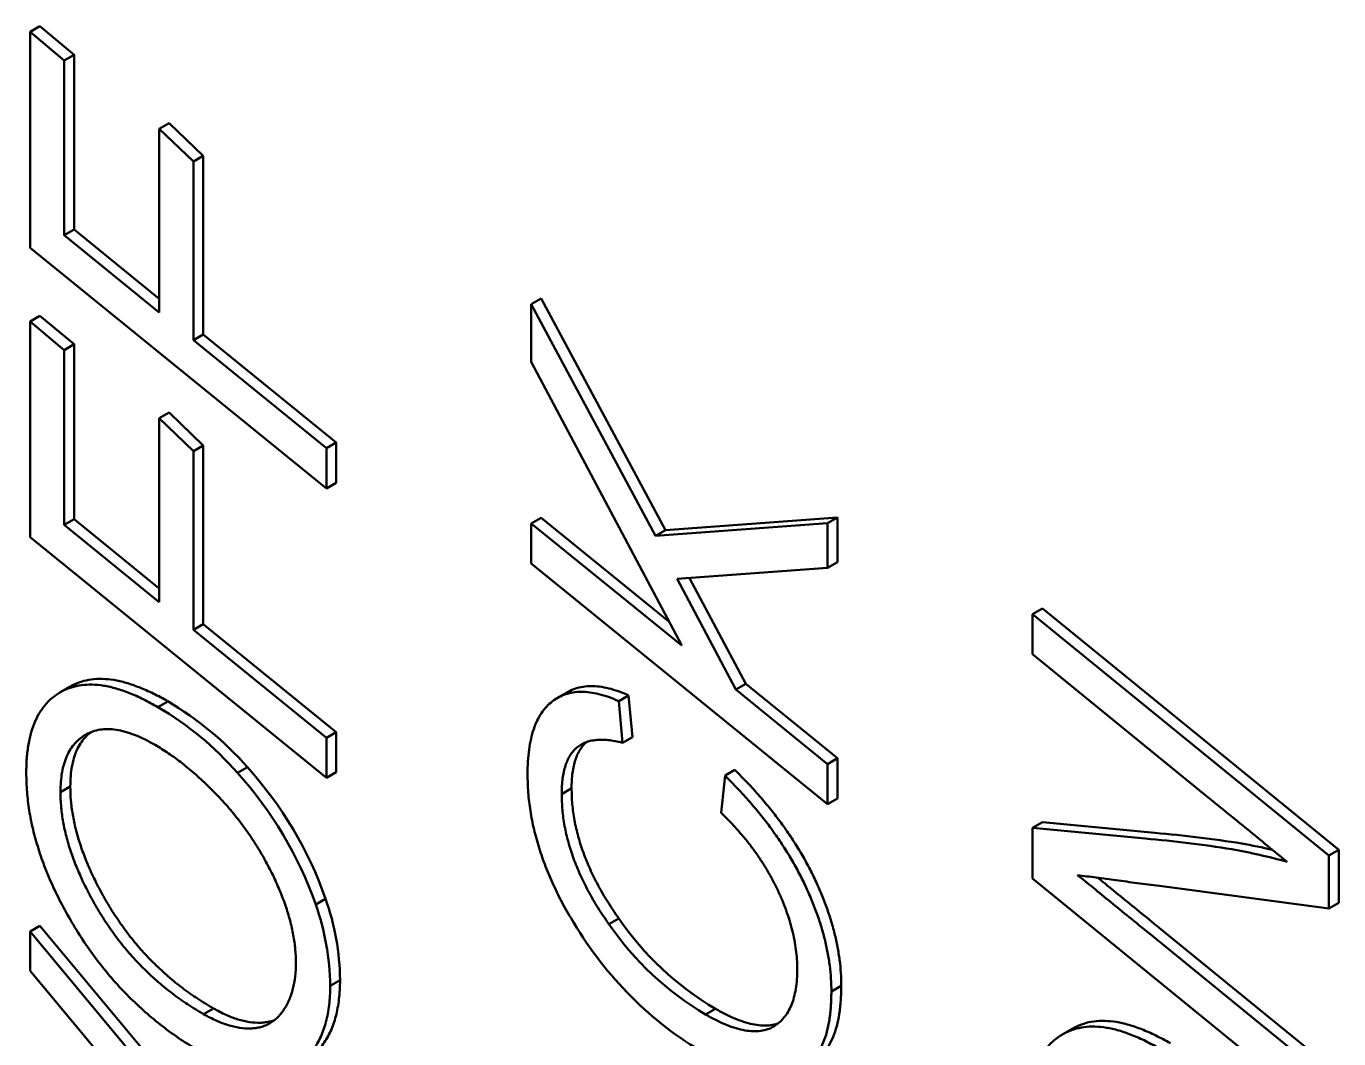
# Model space of a CAD drawing. Header units: millimetres. Extents: x 0 to 420, y 0 to 297.
# Drawn here: x 236.637 to 237.319, y 127.866 to 128.392 of the extents above; entities that cross this region are included whole.
import ezdxf

# ---------------------------------------------------------------- set-up
doc = ezdxf.new("R2010")
doc.units = ezdxf.units.MM
doc.header["$LTSCALE"] = 0.75
doc.layers.add('Visible', color=7, linetype='Continuous', lineweight=50)

msp = doc.modelspace()

# ---------------------------------------------------------------- linework, layer by layer
at = {"layer": 'Visible', "extrusion": (0, 0.816497, 0.57735)}
for p, q in [((236.63938, 128.38924), (236.64451, 128.3922)), ((236.64451, 128.3922), (236.66227, 128.37739)), ((236.63938, 128.38924), (236.65714, 128.37443)), ((236.63938, 128.27714), (236.63938, 128.38924)), ((236.65714, 128.37443), (236.66227, 128.37739)), ((236.66227, 128.37739), (236.66227, 128.28655)), ((236.65714, 128.37443), (236.65714, 128.28359)), ((236.70648, 128.33896), (236.71162, 128.34192)), ((236.71162, 128.34192), (236.72938, 128.32483)), ((236.70648, 128.33896), (236.72425, 128.32187)), ((236.70648, 128.24349), (236.70648, 128.33896)), ((236.72425, 128.32187), (236.72938, 128.32483)), ((236.72425, 128.32187), (236.72425, 128.22907)), ((236.72938, 128.32483), (236.72938, 128.23203)), ((236.65714, 128.28359), (236.66227, 128.28655)), ((236.65714, 128.28359), (236.70648, 128.24349)), ((236.66227, 128.28655), (236.70648, 128.25062)), ((236.79333, 128.15212), (236.63938, 128.27714)), ((236.89981, 128.24789), (236.90494, 128.25086)), ((236.89981, 128.24789), (236.96441, 128.12744)), ((236.89981, 128.2178), (236.89981, 128.24789)), ((236.90494, 128.25086), (236.96955, 128.1304)), ((236.63938, 128.23883), (236.64451, 128.24179)), ((236.64451, 128.24179), (236.66227, 128.22698)), ((236.63938, 128.23883), (236.65714, 128.22401)), ((236.63938, 128.12673), (236.63938, 128.23883)), ((236.65714, 128.22401), (236.66227, 128.22698)), ((236.66227, 128.22698), (236.66227, 128.13613)), ((236.72425, 128.22907), (236.72938, 128.23203)), ((236.72425, 128.22907), (236.79333, 128.17298)), ((236.72938, 128.23203), (236.79846, 128.17595)), ((236.65714, 128.22401), (236.65714, 128.13317)), ((236.97795, 128.07052), (236.89981, 128.2178)), ((236.70648, 128.18855), (236.71162, 128.19151)), ((236.70648, 128.18855), (236.72425, 128.17145)), ((236.70648, 128.09308), (236.70648, 128.18855)), ((236.71162, 128.19151), (236.72938, 128.17442)), ((236.72425, 128.17145), (236.72938, 128.17442)), ((236.72425, 128.17145), (236.72425, 128.07865)), ((236.72938, 128.17442), (236.72938, 128.08162)), ((236.79333, 128.17298), (236.79846, 128.17595)), ((236.79333, 128.17298), (236.79333, 128.15212)), ((236.79846, 128.17595), (236.79846, 128.15508)), ((236.79333, 128.15212), (236.79846, 128.15508)), ((236.65714, 128.13317), (236.66227, 128.13613)), ((236.65714, 128.13317), (236.70648, 128.09308)), ((236.66227, 128.13613), (236.70648, 128.10021)), ((236.89981, 128.13394), (236.90494, 128.1369)), ((236.89981, 128.13394), (236.97795, 128.07052)), ((236.89981, 128.11311), (236.89981, 128.13394)), ((236.90494, 128.1369), (236.97131, 128.08304)), ((236.96441, 128.12744), (237.05375, 128.13405)), ((236.96441, 128.12744), (236.96955, 128.1304)), ((236.96955, 128.1304), (237.05889, 128.13701)), ((237.05375, 128.13405), (237.05889, 128.13701)), ((237.05375, 128.13405), (237.05375, 128.11087)), ((237.05889, 128.13701), (237.05889, 128.11383)), ((236.79333, 128.0017), (236.63938, 128.12673)), ((237.05375, 127.98808), (236.89981, 128.11311)), ((237.05375, 128.11087), (236.97561, 128.10506)), ((237.05375, 128.11087), (237.05889, 128.11383)), ((236.97561, 128.10506), (237.00608, 128.04766)), ((236.98206, 128.10554), (237.01121, 128.05062)), ((237.16023, 128.08682), (237.16537, 128.08978)), ((237.16537, 128.08978), (237.31931, 127.96433)), ((237.16023, 128.08682), (237.31418, 127.96136)), ((237.16023, 128.06595), (237.16023, 128.08682)), ((236.72425, 128.07865), (236.72938, 128.08162)), ((236.72425, 128.07865), (236.79333, 128.02257)), ((236.72938, 128.08162), (236.79846, 128.02553)), ((237.25149, 127.99158), (237.16023, 128.06595)), ((236.65511, 128.04624), (236.66025, 128.0492)), ((237.00608, 128.04766), (237.01121, 128.05062)), ((237.01121, 128.05062), (237.05889, 128.01191)), ((236.91343, 128.04329), (236.91857, 128.04625)), ((236.9452, 128.04164), (236.95033, 128.0446)), ((236.95033, 128.0446), (236.95231, 128.02295)), ((237.00608, 128.04766), (237.05375, 128.00895)), ((236.70584, 128.03854), (236.71097, 128.0415)), ((236.9452, 128.04164), (236.94717, 128.01999)), ((236.79333, 128.02257), (236.79846, 128.02553)), ((236.79333, 128.02257), (236.79333, 128.0017)), ((236.79846, 128.02553), (236.79846, 128.00466)), ((236.94717, 128.01999), (236.95231, 128.02295)), ((237.05375, 128.00895), (237.05889, 128.01191)), ((237.05375, 128.00895), (237.05375, 127.98808)), ((237.05889, 128.01191), (237.05889, 127.99105)), ((236.74719, 128.0043), (236.75232, 128.00726)), ((236.79333, 128.0017), (236.79846, 128.00466)), ((236.99849, 127.98353), (237.00046, 128.0029)), ((237.00046, 128.0029), (237.0056, 128.00586)), ((236.65517, 127.99437), (236.6603, 127.99733)), ((236.9156, 127.99335), (236.92073, 127.99632)), ((237.05375, 127.98808), (237.05889, 127.99105)), ((237.16023, 127.97571), (237.16537, 127.97868)), ((237.16023, 127.97571), (237.2187, 127.97023)), ((237.16023, 127.9494), (237.16023, 127.97571)), ((237.16537, 127.97868), (237.22384, 127.97319)), ((237.31418, 127.96136), (237.31931, 127.96433)), ((237.31418, 127.96136), (237.31418, 127.93394)), ((237.31931, 127.96433), (237.31931, 127.93691)), ((237.31418, 127.82405), (237.16023, 127.9494)), ((237.31418, 127.93394), (237.22614, 127.94561)), ((236.78781, 127.93598), (236.79294, 127.93895)), ((237.31418, 127.93394), (237.31931, 127.93691)), ((236.94011, 127.92575), (236.94524, 127.92871)), ((236.63938, 127.92194), (236.64451, 127.9249)), ((236.63938, 127.92194), (236.79333, 127.73734)), ((236.63938, 127.90143), (236.63938, 127.92194)), ((236.64451, 127.9249), (236.79846, 127.7403)), ((237.22092, 127.92087), (237.31418, 127.84492)), ((237.22606, 127.92384), (237.31931, 127.84788)), ((236.79333, 127.71683), (236.63938, 127.90143)), ((236.7953, 127.89373), (236.80043, 127.8967)), ((237.05573, 127.89076), (237.06086, 127.89373)), ((236.72955, 127.87899), (236.73468, 127.88195)), ((236.99032, 127.87885), (236.99545, 127.88182)), ((237.17597, 127.86859), (237.1811, 127.87155))]:
    msp.add_line(p, q, dxfattribs=at)
at = {"layer": 'Visible'}
for centre, radius, start, end in [((236.62005, 127.89295), 0.169, 41.21303, 59.49259), ((236.62518, 127.89591), 0.169, 41.21303, 59.49259), ((236.59572, 127.86793), 0.20381, 19.5087, 41.99675), ((236.60085, 127.87089), 0.20381, 19.5087, 41.99675), ((237.15991, 127.30304), 0.66977, 81.0796, 84.96364), ((237.16504, 127.306), 0.66977, 81.0796, 84.96364), ((237.21688, 127.67689), 0.29538, 76.68051, 79.85912), ((237.1992, 127.61356), 0.35702, 74.85571, 79.5812)]:
    msp.add_arc(centre, radius, start, end, dxfattribs=at)
at = {"layer": 'Visible', "extrusion": (3e-16, 1e-16, -1)}
msp.add_arc((-236.66298, 127.89197), 0.13234, 160.57497, 179.23496, dxfattribs=at)
at = {"layer": 'Visible', "extrusion": (3e-16, -2e-16, -1)}
for centre, radius, start, end in [((-236.66812, 127.89493), 0.13234, 160.57497, 179.23496), ((-237.07547, 128.01768), 0.15769, 300.49593, 325.65952)]:
    msp.add_arc(centre, radius, start, end, dxfattribs=at)
at = {"layer": 'Visible', "extrusion": (1e-16, 0, -1)}
msp.add_arc((-237.0878, 128.02452), 0.1927, 300.46981, 329.40148, dxfattribs=at)
at = {"layer": 'Visible', "extrusion": (2e-16, -2e-16, -1)}
msp.add_arc((-237.07034, 128.01472), 0.15769, 300.49593, 325.65952, dxfattribs=at)
at = {"layer": 'Visible'}
for points, knots in [([(236.63741, 128.00423), (236.63745, 128.00687), (236.63754, 128.01204), (236.63847, 128.01914), (236.6399, 128.02559), (236.64194, 128.03129), (236.64459, 128.03624), (236.64777, 128.04055), (236.65161, 128.04403), (236.65593, 128.04688), (236.66078, 128.04887), (236.66603, 128.05008), (236.67172, 128.05031), (236.67776, 128.04978), (236.68424, 128.04826), (236.69109, 128.0459), (236.69833, 128.0427), (236.70329, 128.03995), (236.70584, 128.03854)], [0, 0, 0, 0, 0.06557, 0.128735, 0.18968, 0.249063, 0.307551, 0.365938, 0.424966, 0.48518, 0.545743, 0.60627, 0.667126, 0.728998, 0.792845, 0.858811, 0.927708, 1, 1, 1, 1]), ([(236.66025, 128.0492), (236.66054, 128.04937), (236.66235, 128.05038), (236.66591, 128.05184), (236.67116, 128.05305), (236.67685, 128.05327), (236.6829, 128.05275), (236.68937, 128.05122), (236.69622, 128.04887), (236.70346, 128.04566), (236.70843, 128.04291), (236.71097, 128.0415)], [0.4734071, 0.4734071, 0.4734071, 0.4734071, 0.4851799, 0.5457425, 0.6062698, 0.6671256, 0.7289983, 0.7928451, 0.8588113, 0.9277076, 1, 1, 1, 1]), ([(236.91857, 128.04625), (236.91876, 128.04636), (236.92011, 128.04711), (236.92273, 128.04824), (236.92664, 128.04923), (236.93085, 128.04953), (236.93532, 128.04925), (236.94008, 128.04831), (236.9451, 128.04682), (236.94857, 128.04535), (236.95033, 128.0446)], [0.5649784, 0.5649784, 0.5649784, 0.5649784, 0.5750532, 0.6341027, 0.6924781, 0.7513974, 0.8108057, 0.8716067, 0.9347921, 1, 1, 1, 1]), ([(236.89783, 128.00357), (236.89788, 128.00583), (236.89797, 128.01023), (236.89854, 128.01642), (236.89958, 128.02199), (236.90094, 128.02707), (236.90277, 128.03153), (236.90501, 128.03542), (236.90759, 128.03881), (236.91063, 128.04152), (236.91396, 128.04372), (236.9176, 128.04527), (236.92151, 128.04626), (236.92572, 128.04656), (236.93019, 128.04628), (236.93494, 128.04534), (236.93997, 128.04386), (236.94344, 128.04239), (236.9452, 128.04164)], [0, 0, 0, 0, 0.072432, 0.141419, 0.207816, 0.271929, 0.334102, 0.395135, 0.455398, 0.515577, 0.575053, 0.634103, 0.692478, 0.751397, 0.810806, 0.871607, 0.934792, 1, 1, 1, 1]), ([(236.70439, 128.01887), (236.70256, 128.01988), (236.69898, 128.02185), (236.69377, 128.02412), (236.68882, 128.02583), (236.68418, 128.02683), (236.67981, 128.0272), (236.67574, 128.02692), (236.67195, 128.02598), (236.66848, 128.02444), (236.66537, 128.02232), (236.66266, 128.01971), (236.66031, 128.0167), (236.65842, 128.01317), (236.65698, 128.00913), (236.65592, 128.00466), (236.6553, 127.99973), (236.65521, 127.99617), (236.65517, 127.99437)], [0, 0, 0, 0, 0.072789, 0.14192, 0.208674, 0.272904, 0.335142, 0.396976, 0.458204, 0.519861, 0.580881, 0.640702, 0.699219, 0.757526, 0.816322, 0.875985, 0.937009, 1, 1, 1, 1]), ([(236.67091, 128.02547), (236.67079, 128.02538), (236.66969, 128.0245), (236.66779, 128.02267), (236.66544, 128.01966), (236.66355, 128.01613), (236.66211, 128.01209), (236.66105, 128.00763), (236.66043, 128.00269), (236.66034, 127.99913), (236.6603, 127.99733)], [0.5731876, 0.5731876, 0.5731876, 0.5731876, 0.580881, 0.6407018, 0.6992188, 0.7575258, 0.8163219, 0.8759847, 0.9370089, 1, 1, 1, 1]), ([(236.94717, 128.01999), (236.94588, 128.02031), (236.94337, 128.02093), (236.93977, 128.0214), (236.93641, 128.02162), (236.93332, 128.02147), (236.93046, 128.02102), (236.92787, 128.02021), (236.92553, 128.01904), (236.92343, 128.01754), (236.92157, 128.01572), (236.91995, 128.01358), (236.91863, 128.01103), (236.91751, 128.00818), (236.91665, 128.00497), (236.91604, 128.00142), (236.91566, 127.99754), (236.91562, 127.99477), (236.9156, 127.99335)], [0, 0, 0, 0, 0.073837, 0.143953, 0.211494, 0.275723, 0.337491, 0.397518, 0.455498, 0.513133, 0.570102, 0.6269, 0.684293, 0.743297, 0.804167, 0.866797, 0.932143, 1, 1, 1, 1]), ([(236.92852, 128.02038), (236.92789, 128.01985), (236.92668, 128.01865), (236.92508, 128.01655), (236.92376, 128.01399), (236.92264, 128.01115), (236.92179, 128.00793), (236.92117, 128.00438), (236.9208, 128.0005), (236.92075, 127.99773), (236.92073, 127.99632)], [0.5152789, 0.5152789, 0.5152789, 0.5152789, 0.5701019, 0.6268996, 0.684293, 0.7432973, 0.8041667, 0.8667973, 0.9321434, 1, 1, 1, 1]), ([(236.72875, 127.85894), (236.72543, 127.86094), (236.71893, 127.86486), (236.70941, 127.8716), (236.70038, 127.87895), (236.69183, 127.88684), (236.68376, 127.89528), (236.6762, 127.9043), (236.66912, 127.9139), (236.6626, 127.92398), (236.65671, 127.93428), (236.65156, 127.94459), (236.64717, 127.9548), (236.64361, 127.96493), (236.64081, 127.97496), (236.63883, 127.98489), (236.63764, 127.99472), (236.63748, 128.00103), (236.63741, 128.00423)], [0, 0, 0, 0, 0.073381, 0.143531, 0.211208, 0.27664, 0.340385, 0.403152, 0.465616, 0.528636, 0.590764, 0.65065, 0.709022, 0.766389, 0.82352, 0.881009, 0.939765, 1, 1, 1, 1]), ([(236.92189, 127.92641), (236.91996, 127.92966), (236.91618, 127.93605), (236.9113, 127.94588), (236.90713, 127.95565), (236.90372, 127.96538), (236.90108, 127.97507), (236.89922, 127.98468), (236.89803, 127.99429), (236.8979, 128.00045), (236.89783, 128.00357)], [0, 0, 0, 0, 0.129717, 0.255168, 0.378006, 0.499614, 0.620775, 0.74407, 0.8699, 1, 1, 1, 1]), ([(236.65517, 127.99437), (236.65522, 127.99198), (236.65533, 127.98725), (236.65633, 127.9798), (236.6579, 127.97221), (236.66013, 127.96447), (236.66301, 127.95657), (236.66647, 127.94853), (236.67062, 127.94034), (236.67532, 127.93208), (236.68056, 127.92395), (236.68628, 127.91615), (236.69243, 127.90882), (236.69903, 127.90194), (236.70605, 127.89546), (236.71351, 127.88947), (236.72139, 127.88391), (236.72678, 127.88066), (236.72955, 127.87899)], [0, 0, 0, 0, 0.056367, 0.111664, 0.166499, 0.221883, 0.277844, 0.335488, 0.395082, 0.45761, 0.521172, 0.584417, 0.648522, 0.713569, 0.780943, 0.85081, 0.923465, 1, 1, 1, 1]), ([(236.6603, 127.99733), (236.66035, 127.99494), (236.66046, 127.99021), (236.66147, 127.98276), (236.66303, 127.97518), (236.66527, 127.96743), (236.66814, 127.95953), (236.6716, 127.95149), (236.67575, 127.94331), (236.68045, 127.93504), (236.68569, 127.92691), (236.69141, 127.91912), (236.69756, 127.91178), (236.70417, 127.90491), (236.71118, 127.89842), (236.71864, 127.89243), (236.72652, 127.88688), (236.73192, 127.88362), (236.73468, 127.88195)], [0, 0, 0, 0, 0.056367, 0.111664, 0.166499, 0.221883, 0.277844, 0.335488, 0.395082, 0.45761, 0.521172, 0.584417, 0.648522, 0.713569, 0.780943, 0.85081, 0.923465, 1, 1, 1, 1]), ([(236.92073, 127.99632), (236.92079, 127.99359), (236.92091, 127.98823), (236.92214, 127.9798), (236.92404, 127.97136), (236.92675, 127.96287), (236.93024, 127.95433), (236.93447, 127.94575), (236.93949, 127.93712), (236.9433, 127.93156), (236.94524, 127.92871)], [0, 0, 0, 0, 0.127954, 0.251949, 0.372493, 0.492183, 0.613003, 0.73653, 0.86526, 1, 1, 1, 1]), ([(236.9156, 127.99335), (236.91566, 127.99063), (236.91578, 127.98526), (236.917, 127.97684), (236.91891, 127.9684), (236.92162, 127.9599), (236.92511, 127.95137), (236.92934, 127.94279), (236.93436, 127.93416), (236.93817, 127.9286), (236.94011, 127.92575)], [0, 0, 0, 0, 0.127954, 0.251949, 0.372493, 0.492183, 0.613003, 0.73653, 0.86526, 1, 1, 1, 1]), ([(237.18361, 127.95125), (237.18634, 127.94903), (237.19206, 127.9444), (237.20101, 127.93707), (237.21072, 127.92921), (237.21744, 127.92372), (237.22092, 127.92087)], [0, 0, 0, 0, 0.21975, 0.459511, 0.71975, 1, 1, 1, 1]), ([(237.15826, 127.82658), (237.15831, 127.82922), (237.15839, 127.83439), (237.15933, 127.84149), (237.16076, 127.84794), (237.1628, 127.85364), (237.16545, 127.85859), (237.16862, 127.8629), (237.17246, 127.86638), (237.17678, 127.86923), (237.18163, 127.87122), (237.18688, 127.87243), (237.19257, 127.87266), (237.19862, 127.87213), (237.20509, 127.87061), (237.21194, 127.86825), (237.21919, 127.86505), (237.22415, 127.8623), (237.22669, 127.86089)], [0, 0, 0, 0, 0.06557, 0.128735, 0.18968, 0.249063, 0.307551, 0.365938, 0.424966, 0.48518, 0.545743, 0.60627, 0.667126, 0.728998, 0.792845, 0.858811, 0.927708, 1, 1, 1, 1]), ([(237.1811, 127.87155), (237.18139, 127.87172), (237.18321, 127.87273), (237.18676, 127.87419), (237.19201, 127.8754), (237.19771, 127.87562), (237.20375, 127.8751), (237.21022, 127.87357), (237.21707, 127.87122), (237.22432, 127.86801), (237.22928, 127.86526), (237.23182, 127.86385)], [0.4734071, 0.4734071, 0.4734071, 0.4734071, 0.4851799, 0.5457425, 0.6062698, 0.6671256, 0.7289983, 0.7928451, 0.8588113, 0.9277076, 1, 1, 1, 1])]:
    msp.add_open_spline(points, degree=3, knots=knots, dxfattribs=at)
at = {"layer": 'Visible', "extrusion": (4.6841e-12, 2.2715e-12, -1)}
msp.add_open_spline([(236.77754, 127.90556), (236.77748, 127.90791), (236.77736, 127.91259), (236.77624, 127.92005), (236.77457, 127.92768), (236.77212, 127.93552), (236.76911, 127.94343), (236.76554, 127.95137), (236.76142, 127.95928), (236.75677, 127.96716), (236.75157, 127.97493), (236.74577, 127.98249), (236.73944, 127.98986), (236.73261, 127.99688), (236.72555, 128.00345), (236.71845, 128.00938), (236.71141, 128.01461), (236.70671, 128.01746), (236.70439, 128.01887)], degree=3, knots=[0, 0, 0, 0, 0.056934, 0.113201, 0.169742, 0.226928, 0.285142, 0.343532, 0.403069, 0.463886, 0.526757, 0.590969, 0.657978, 0.727863, 0.798589, 0.866979, 0.934055, 1, 1, 1, 1], dxfattribs=at)
at = {"layer": 'Visible', "extrusion": (1.5654e-12, 8.982e-13, -1)}
for points in [[(237.00046, 128.0029), (237.00268, 128.00066), (237.00703, 127.99628), (237.01326, 127.98943), (237.01905, 127.98249), (237.02446, 127.9755), (237.02939, 127.96838), (237.03395, 127.96122), (237.0381, 127.95398), (237.0418, 127.94667), (237.04506, 127.93938), (237.04792, 127.93216), (237.05032, 127.92502), (237.05233, 127.91796), (237.05381, 127.91101), (237.05495, 127.90413), (237.0556, 127.89735), (237.05569, 127.89297), (237.05573, 127.89076)], [(237.0056, 128.00586), (237.00782, 128.00362), (237.01216, 127.99924), (237.01839, 127.99239), (237.02418, 127.98545), (237.02959, 127.97846), (237.03452, 127.97135), (237.03909, 127.96419), (237.04323, 127.95694), (237.04693, 127.94964), (237.05019, 127.94234), (237.05305, 127.93512), (237.05546, 127.92799), (237.05746, 127.92092), (237.05894, 127.91397), (237.06008, 127.90709), (237.06073, 127.90031), (237.06082, 127.89594), (237.06086, 127.89373)]]:
    msp.add_open_spline(points, degree=3, knots=[0, 0, 0, 0, 0.074708, 0.146232, 0.215412, 0.28197, 0.346609, 0.409581, 0.471472, 0.532484, 0.592555, 0.651264, 0.709256, 0.766626, 0.824289, 0.881888, 0.940311, 1, 1, 1, 1], dxfattribs=at)
at = {"layer": 'Visible', "extrusion": (-3.81903e-09, -4.68768e-09, -1)}
msp.add_open_spline([(237.29247, 127.95819), (237.28564, 127.96375), (237.27198, 127.97486), (237.25832, 127.986), (237.25149, 127.99158)], degree=3, knots=[0, 0, 0, 0, 0.499565, 1, 1, 1, 1], dxfattribs=at)
at = {"layer": 'Visible', "extrusion": (1.74363e-11, 7.45e-12, -1)}
msp.add_open_spline([(237.03796, 127.90259), (237.03794, 127.90421), (237.03789, 127.90742), (237.03737, 127.91242), (237.03658, 127.91748), (237.03541, 127.92261), (237.03402, 127.92781), (237.03219, 127.93307), (237.03011, 127.93841), (237.02769, 127.94379), (237.025, 127.94915), (237.02199, 127.95442), (237.01874, 127.95959), (237.01522, 127.96465), (237.0114, 127.96955), (237.00735, 127.97436), (237.00304, 127.97907), (237.00002, 127.98203), (236.99849, 127.98353)], degree=3, knots=[0, 0, 0, 0, 0.060714, 0.120473, 0.179174, 0.238193, 0.296791, 0.355884, 0.416315, 0.477655, 0.539918, 0.602208, 0.66495, 0.728859, 0.793839, 0.860382, 0.929196, 1, 1, 1, 1], dxfattribs=at)
at = {"layer": 'Visible', "extrusion": (-1.05171e-10, -7.82358e-10, -1)}
msp.add_open_spline([(237.22614, 127.94561), (237.22229, 127.9461), (237.21481, 127.94706), (237.20385, 127.94856), (237.19353, 127.94992), (237.18685, 127.95081), (237.18361, 127.95125)], degree=3, knots=[0, 0, 0, 0, 0.271451, 0.528715, 0.771645, 1, 1, 1, 1], dxfattribs=at)
at = {"layer": 'Visible', "extrusion": (3.69062e-09, 4.52765e-09, -1)}
msp.add_open_spline([(237.19413, 127.94984), (237.19507, 127.94908), (237.19899, 127.94589), (237.20614, 127.94003), (237.21585, 127.93218), (237.22257, 127.92669), (237.22606, 127.92384)], degree=3, knots=[0.144319, 0.144319, 0.144319, 0.144319, 0.2197504, 0.4595112, 0.7197505, 1, 1, 1, 1], dxfattribs=at)
at = {"layer": 'Visible', "extrusion": (-1.8308e-12, 1.7023e-12, -1)}
msp.add_open_spline([(236.72955, 127.87899), (236.73173, 127.87782), (236.736, 127.87551), (236.74227, 127.87319), (236.74828, 127.87176), (236.75303, 127.87148), (236.75663, 127.87174), (236.75918, 127.87225), (236.76159, 127.87303), (236.76384, 127.87412), (236.76595, 127.87548), (236.76789, 127.87714), (236.76969, 127.87911), (236.77184, 127.88211), (236.77413, 127.88632), (236.77607, 127.89213), (236.7773, 127.8985), (236.77746, 127.9032), (236.77754, 127.90556)], degree=3, knots=[0, 0, 0, 0, 0.086713, 0.170424, 0.253503, 0.336156, 0.377683, 0.418195, 0.458822, 0.499477, 0.540111, 0.58125, 0.623132, 0.665987, 0.75133, 0.834629, 0.916948, 1, 1, 1, 1], dxfattribs=at)
at = {"layer": 'Visible', "extrusion": (-1.3571e-12, -8.682e-13, -1)}
msp.add_open_spline([(236.99032, 127.87885), (236.9922, 127.8778), (236.99585, 127.87576), (237.00116, 127.8734), (237.00613, 127.8716), (237.01076, 127.87051), (237.01504, 127.87003), (237.01899, 127.87016), (237.02257, 127.87102), (237.0258, 127.8725), (237.02866, 127.87455), (237.03115, 127.8771), (237.03325, 127.88014), (237.035, 127.88364), (237.03631, 127.88768), (237.03727, 127.89218), (237.03787, 127.89715), (237.03793, 127.90075), (237.03796, 127.90259)], degree=3, knots=[0, 0, 0, 0, 0.076554, 0.14849, 0.217041, 0.281998, 0.344266, 0.404497, 0.463309, 0.522232, 0.580564, 0.637771, 0.695076, 0.752725, 0.811565, 0.871926, 0.934728, 1, 1, 1, 1], dxfattribs=at)
at = {"layer": 'Visible', "extrusion": (-2.611e-13, 2.1333e-12, -1)}
msp.add_open_spline([(236.7953, 127.89373), (236.79528, 127.89201), (236.79525, 127.8886), (236.79478, 127.88379), (236.79412, 127.87921), (236.79317, 127.87492), (236.79191, 127.87093), (236.79045, 127.86715), (236.78863, 127.86373), (236.78663, 127.8605), (236.7843, 127.8577), (236.78181, 127.85519), (236.77906, 127.85312), (236.77611, 127.85142), (236.77296, 127.85007), (236.76955, 127.84918), (236.76596, 127.84862), (236.76216, 127.84846), (236.75821, 127.84869), (236.75419, 127.8492), (236.75011, 127.85002), (236.74596, 127.85116), (236.74174, 127.85264), (236.73746, 127.85444), (236.73313, 127.8565), (236.73021, 127.85813), (236.72875, 127.85894)], degree=3, knots=[0, 0, 0, 0, 0.04374, 0.086472, 0.128617, 0.17039, 0.211696, 0.252916, 0.294456, 0.336259, 0.377879, 0.418789, 0.459555, 0.499789, 0.540555, 0.581047, 0.622505, 0.664309, 0.706393, 0.748493, 0.790068, 0.831544, 0.873361, 0.915079, 0.957458, 1, 1, 1, 1], dxfattribs=at)
at = {"layer": 'Visible', "extrusion": (-1.23043e-11, 4.918e-12, -1)}
msp.add_open_spline([(236.80043, 127.8967), (236.80041, 127.89497), (236.80038, 127.89156), (236.79991, 127.88676), (236.79925, 127.88218), (236.7983, 127.87788), (236.79704, 127.87389), (236.79558, 127.87011), (236.79377, 127.86669), (236.79176, 127.86346), (236.78944, 127.86067), (236.78694, 127.85815), (236.78465, 127.85643), (236.7832, 127.85553), (236.78271, 127.85525)], degree=3, knots=[0, 0, 0, 0, 0.0437398, 0.0864715, 0.1286168, 0.1703901, 0.211696, 0.2529161, 0.2944558, 0.3362592, 0.3778787, 0.4187887, 0.4595547, 0.4796714, 0.4796714, 0.4796714, 0.4796714], dxfattribs=at)
at = {"layer": 'Visible', "extrusion": (-1.2547e-11, 4.6401e-12, -1)}
msp.add_open_spline([(237.06086, 127.89373), (237.0608, 127.89113), (237.06069, 127.88607), (237.05992, 127.87903), (237.05861, 127.87271), (237.05671, 127.86718), (237.05433, 127.86232), (237.05144, 127.85815), (237.04811, 127.85497), (237.0457, 127.8533), (237.04453, 127.85263)], degree=3, knots=[0, 0, 0, 0, 0.0671912, 0.131134, 0.1926847, 0.2518604, 0.3096626, 0.3668226, 0.4236905, 0.4725984, 0.4725984, 0.4725984, 0.4725984], dxfattribs=at)
at = {"layer": 'Visible', "extrusion": (1.624e-12, -6.598e-13, -1)}
msp.add_open_spline([(237.05573, 127.89076), (237.05567, 127.88817), (237.05556, 127.88311), (237.05479, 127.87607), (237.05348, 127.86975), (237.05157, 127.86422), (237.0492, 127.85936), (237.04631, 127.85518), (237.0428, 127.85184), (237.03883, 127.84917), (237.03435, 127.84729), (237.02938, 127.84629), (237.02394, 127.84619), (237.01805, 127.84691), (237.0117, 127.84853), (237.00491, 127.85096), (236.99766, 127.85425), (236.99266, 127.85704), (236.9901, 127.85847)], degree=3, knots=[0, 0, 0, 0, 0.067191, 0.131134, 0.192685, 0.25186, 0.309663, 0.366823, 0.423691, 0.481298, 0.539455, 0.598096, 0.658016, 0.720068, 0.784788, 0.852528, 0.92432, 1, 1, 1, 1], dxfattribs=at)
at = {"layer": 'Visible', "extrusion": (-1.1925e-12, 1.26361e-11, -1)}
msp.add_open_spline([(236.73468, 127.88195), (236.73686, 127.88078), (236.74113, 127.87847), (236.7474, 127.87615), (236.75341, 127.87472), (236.75816, 127.87444), (236.76176, 127.87471), (236.76423, 127.8752), (236.76577, 127.87568), (236.76648, 127.87596)], degree=3, knots=[0, 0, 0, 0, 0.0867129, 0.1704239, 0.253503, 0.3361556, 0.377683, 0.4181946, 0.4550557, 0.4550557, 0.4550557, 0.4550557], dxfattribs=at)
at = {"layer": 'Visible', "extrusion": (-3.8863e-12, -1.12191e-11, -1)}
msp.add_open_spline([(236.99545, 127.88181), (236.99733, 127.88076), (237.00099, 127.87872), (237.00629, 127.87636), (237.01127, 127.87456), (237.01589, 127.87347), (237.02017, 127.87299), (237.02412, 127.87313), (237.0267, 127.87374), (237.028, 127.87421), (237.02818, 127.87428)], degree=3, knots=[0, 0, 0, 0, 0.076554, 0.1484897, 0.2170408, 0.2819977, 0.3442656, 0.4044972, 0.4633088, 0.4725626, 0.4725626, 0.4725626, 0.4725626], dxfattribs=at)

doc.saveas('drawing.dxf')
